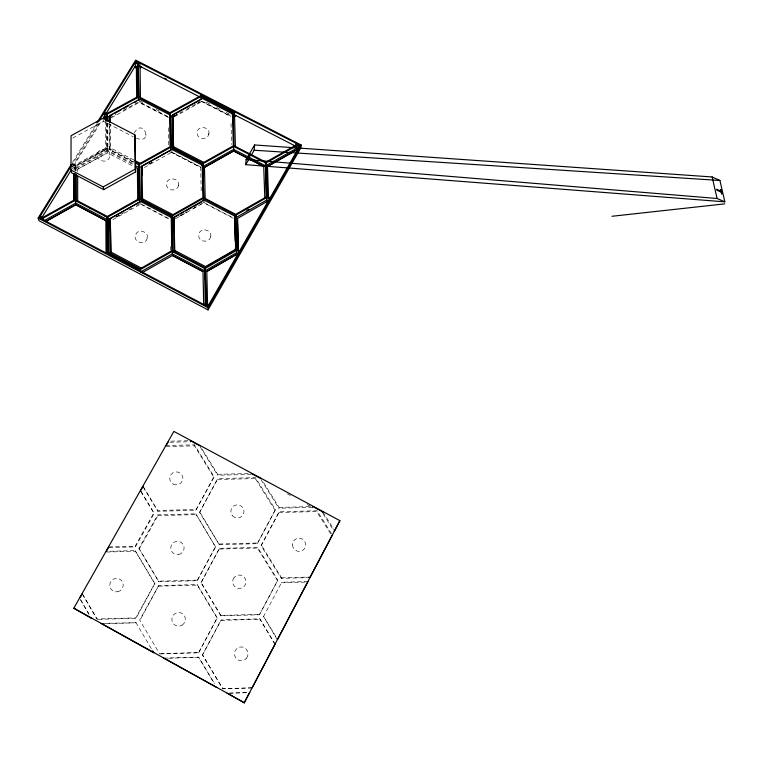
<?xml version="1.0" encoding="UTF-8"?>
<svg xmlns="http://www.w3.org/2000/svg" width="763" height="763" viewBox="0 0 763 763"><rect width="100%" height="100%" fill="white"/><g stroke="black" fill="none" stroke-linecap="round" stroke-linejoin="round"><path stroke-width="0.57" stroke-dasharray="3.81 2.86" d="M77.692 171.627L77.673 169.224L107.497 152.772L133.287 166.286M74.726 170.349L74.726 165.647L75.384 170.807M75.547 170.321L75.556 165.609L107.001 148.28L133.287 161.956M76.195 170.778L75.556 165.609M143.33 487.204L157.865 511.286L195.776 510.323L213.955 477.457L213.993 476.522L194.47 444.829L166.191 445.487M251.208 474.424L217.646 475.235L217.684 474.3L200.841 446.984M199.582 512.383L217.789 478.573L255.51 477.657L275.424 509.655L257.303 543.685L219.286 544.687L199.582 512.383L217.789 478.573M215.567 546.976L195.833 513.842L157.741 514.806L138.98 548.301L139.228 548.988L158.78 581.74L197.169 580.691L215.567 546.976L195.833 513.842M219.286 544.687L199.563 511.572M201.022 582.798L219.448 548.378L257.627 547.367L277.808 580.128L259.458 614.768L220.984 615.865L201.022 582.798L219.448 548.378M159.725 653.967L198.59 652.813L217.255 617.792L197.226 584.563L158.666 585.631L139.677 620.004L159.553 653.672M220.984 615.865L201.003 582.236M252.009 687.949L222.71 688.846L202.491 654.969L221.146 619.928L259.801 618.822L275.147 644.01M275.166 510.476L255.319 478.582L255.51 477.657M257.303 543.685L275.424 509.655M277.541 580.691L257.436 548.053L257.627 547.367M309.902 577.601L281.251 578.383L261.137 545.764L261.347 545.078L279.258 511.725L317.065 510.762L332.334 535.025M312.487 507.376L278.838 508.225L279.115 507.405L262.51 480.776M261.137 545.764L279.258 511.725M210.664 236.807C212.772 228.633 198.113 227.107 198.742 235.777C198.638 242.567 210.512 243.159 210.54 236.196L210.645 236.873M208.862 134.259C210.865 126.362 196.606 124.884 197.169 133.239C197.112 139.81 208.7 140.373 208.738 133.639L208.843 134.326M147.164 238.294C145.199 246.735 131.579 241.489 135.928 234.107C139.495 227.136 149.672 233.936 147.04 237.617L147.192 238.218M134.24 132.972C143.33 116.873 153.935 145.056 136.348 138.189M109.729 156.663C107.65 165.323 93.42 160.001 97.998 152.323C100.077 148.966 105.208 148.299 108.05 150.988C109.929 151.274 110.301 157.378 109.595 155.938L109.758 156.587M259.458 614.768L277.808 580.128M274.89 644.344L259.801 618.822M281.251 578.383L281.537 577.81L261.347 545.078M277.293 639.756L263.569 616.466L277.57 639.413M307.937 581.52L281.69 582.245L281.404 582.798L305.181 582.14M263.349 616.895L281.69 582.245M202.491 654.969L221.146 619.928M198.59 652.813L217.255 617.792M197.169 580.691L215.605 546.289M158.666 585.631L139.925 620.424L139.677 620.004M82.232 593.872L96.882 618.974L135.795 617.858L154.803 583.504L135.194 550.609L106.286 551.372M195.776 510.323L213.993 476.522M98.465 619.356L136.062 618.288L154.803 583.504M109.176 547.586L135.413 546.899L135.156 546.213L153.926 512.736L140.63 490.666M135.413 546.899L154.116 513.537L153.926 512.736M139.228 548.988L157.922 515.607L157.741 514.806M72.189 166.963L99.104 123.358M106.954 123.205L107.078 150.53L75.775 167.793L73.324 166.515L100.687 122.29M72.533 162.366L96.291 123.911M73.324 166.515L72.666 163.683L97.244 123.883M178.838 216.549L187.011 211.923L178.838 216.625M193.144 208.452L196.205 206.716M200.297 204.408L203.359 202.672L233.669 218.533M193.144 208.537L196.205 206.802M175.185 218.924L204.026 202.615L233.516 217.96M115.909 217.016L122.109 213.535M136.567 205.428L139.667 203.692M115.928 217.093L124.188 212.467M128.318 210.149L132.447 207.832M112.762 219.754L140.926 203.95L169.3 218.781M148.327 164.407L152.4 162.147M144.283 167.507L171.961 152.104L201.146 167.221M149.338 163.749L152.39 162.052M72.666 163.683L75.127 164.97L106.582 147.631L106.477 122.271M105.485 120.497L105.599 149.844L75.795 166.277L74.078 165.294M76.205 168.432L107.488 151.179L133.649 164.789M174.088 116.014L177.207 114.297M196.949 103.406L200.059 101.689M174.098 116.119L182.405 111.532M186.563 109.233L200.059 101.784M174.059 116.949L202.357 101.336L231.294 116.186M72.752 138.084L103.453 121.279L133.191 136.691M109.233 118.103L116.329 114.221M123.415 110.339L138.618 102.023L168.27 117.311M111.255 117.788L139.839 102.137L167.669 116.491M160.735 653.643L198.561 652.518M163.759 658.116L198.657 657.077L214.365 683.429M168.547 658.25L198.685 657.353L214.327 683.61M252.191 687.787L222.777 688.684L202.481 654.683M229.31 693.1L247.46 692.537M229.339 693.233L247.183 692.69M221.041 615.436L259.668 614.339M102.185 623.333L136.1 622.78L102.576 623.733M221.089 620.348L259.601 619.241M108.813 546.899L135.156 546.213M219.343 543.99L257.493 542.989M106.658 552.04L135.452 551.277L154.994 584.057M219.391 549.055L257.436 548.053M138.98 548.301L158.609 581.177L197.14 580.128M281.537 577.81L310.293 577.028M158.838 586.175L197.255 585.116L217.207 618.221M143.101 486.298L157.683 510.466L195.748 509.503M279.115 507.405L312.887 506.546M157.922 515.607L195.862 514.644M278.991 512.536L316.655 511.572L330.598 533.728M170.912 441.148L189.253 440.718M169.891 442.235L189.31 441.777M166.334 446.536L194.508 445.878L213.955 477.457M217.684 474.3L251.38 473.48M217.741 479.498L255.319 478.582M206.248 102.213L210.416 104.35M216.663 107.554L220.831 109.7M226.029 112.371L231.237 115.041M201.098 101.117L230.836 116.377M201.098 101.212L230.827 116.472M139.629 100.888L142.738 102.5M156.234 109.452L159.343 111.055M168.261 117.216L138.618 102.023M170.702 151.866L200.688 167.393L201.241 192.791M170.712 151.951L200.688 167.393M109.834 123.816L109.948 147.583L133.954 160.058M107.297 123.406L107.402 147.612L133.687 161.289M133.248 162.185L109.386 149.796L109.243 122.7M107.402 147.612L107.888 150.521L133 163.587M72.247 164.35L75.775 166.191L105.599 149.844M75.384 168.47L72.914 167.183L72.475 165.294M72.161 168.394L73.887 169.291M140.707 204.236L169.901 219.582M287.308 493.833L290.455 495.53M307.241 504.553L311.438 506.813M322.873 511.925L334.032 529.627M323.064 513.709L332.935 529.388M261.08 479.736L278.838 508.225M200.24 447.013L217.646 475.235M140.869 491.553L154.116 513.537M135.833 622.37L152.6 650.772M82.7 594.387L97.292 619.394M80.725 599.937L89.004 614.148M80.258 599.441L89.157 614.72M135.194 550.609L135.452 551.277M158.609 581.177L158.78 581.74M145.981 135.137L145.838 134.517L145.952 135.204M75.127 164.97L75.775 167.793M77.673 169.224L107.497 152.772M157.683 510.466L157.865 511.286M107.001 148.28L107.488 151.179M106.582 147.631L107.078 150.53M102.948 118.265L103.453 121.279M109.948 147.583L110.397 150.292L110.263 124.264M140.621 201.461L140.926 203.95M139.543 99.228L139.839 102.137M171.809 149.395L171.961 152.104M197.226 584.563L197.255 585.116M194.47 444.829L194.508 445.878M231.027 123.492L231.609 144.531M168.432 127.764L168.728 146.506M170.33 246.506L170.387 250.102M107.764 123.177L107.888 150.521M204.017 200.125L204.026 202.615M178.494 185.295C177.502 191.971 166.63 191.246 166.525 184.665C165.991 176.472 179.801 177.369 178.494 185.295M178.351 185.695L178.218 185.075L178.323 185.762M182.09 625.155A6.857 6.743 -68.5 0 0 181.89 613.299A6.857 6.743 -68.5 0 0 171.856 619.518A6.857 6.743 -68.5 0 0 182.09 625.155M246.583 658.116A6.915 6.781 -87.9 0 0 242.262 646.986A6.915 6.781 -87.9 0 0 234.966 656.38A6.915 6.781 -87.9 0 0 246.583 658.116M117.702 591.754A6.829 6.686 -51.2 0 0 121.632 580.624A6.829 6.686 -51.2 0 0 110.139 582.989A6.829 6.686 -51.2 0 0 117.702 591.754M234.079 577.553A6.743 6.695 90 0 0 238.342 588.426A6.743 6.695 90 0 0 245.543 579.27A6.743 6.695 90 0 0 234.079 577.553M178.714 554.52A6.705 6.638 -44.9 0 0 182.481 543.552A6.705 6.638 -44.9 0 0 171.131 545.869A6.705 6.638 -44.9 0 0 178.714 554.52M232.477 515.798A6.609 6.581 8.4 0 0 243.693 513.518A6.609 6.581 8.4 0 0 236.091 504.992A6.609 6.581 8.4 0 0 232.477 515.798M173.096 484.104A6.6 6.505 -17.1 0 0 182.891 478.21A6.6 6.505 -17.1 0 0 172.905 472.822A6.6 6.505 -17.1 0 0 173.096 484.104M292.439 544.954A6.676 6.6 51.1 0 0 302.596 550.438A6.676 6.6 51.1 0 0 302.158 538.926A6.676 6.6 51.1 0 0 292.439 544.954"/><path stroke-width="1.14" d="M77.664 201.651L77.673 176.158M205.695 306.545L205.695 304.37L208.223 305.705L207.708 306.583L204.656 304.971L205.695 304.37M70.988 170.063L71.064 135.709L102.948 118.265L134.889 134.822L135.566 171.894L103.701 189.625L71.655 172.848L70.988 170.063L103.196 186.916L103.701 189.625M73.877 173.916L73.83 200.488L73.897 174.002M74.717 173.878L74.669 199.763L42.738 217.503L40.239 216.187L71.636 165.342M75.651 200.411L75.537 173.85M76.157 201.232L76.195 174.298M206.821 271.485L236.597 254.375L206.821 271.485L207.584 305.038M43.148 218.17L43.138 219.754L105.59 252.706L107.049 251.876L106.906 217.131L75.089 200.421L43.148 218.17L43.968 220.765L75.737 203.092L107.402 219.715M71.283 164.388L38.15 218.027L39.018 220.698L208.032 309.912L208.041 307.68L301.223 145.056L135.68 60.143L96.92 122.891M232.324 114.564L232.41 112.533L201.022 96.424L170.359 113.334L170.902 146.715L202.529 163.082L233.344 145.819L232.41 112.533M234.146 145.8L265.848 162.137L296.349 144.913L296.292 143.377L234.594 111.732L233.22 112.495L233.077 115.547L234.451 114.784L295.834 146.286M234.546 116.415L235.939 115.547L234.546 116.415L235.414 146.811M234.451 114.784L234.594 111.732M205.171 198.485L204.465 167.335L233.678 150.95L263.731 166.458L264.818 198.599M203.664 198.046L202.968 166.563L233.631 149.367L233.774 146.467L265.486 162.815L266.64 196.711L235.691 214.346L203.711 197.712L202.948 163.74L233.774 146.467M236.015 216.73L236.12 215.004L267.069 197.379L269.568 198.666L269.358 200.44M238.38 250.092L237.484 218.39L238.418 251.189M206.048 303.493L205.314 270.674L236.549 252.725L236.702 250.293L239.22 251.609L239.048 254.031M245.753 164.665L246.115 159.515L254.594 144.96L712.146 176.959L719.929 180.478L724.85 201.833L245.753 164.665L249.673 157.922M251.351 155.042L254.155 150.225L254.594 144.96M263.731 166.458L233.669 151.045M266.258 197.054L265.486 162.815M266.306 174.918L266.297 162.786L296.778 145.561L299.277 146.839L298.962 148.766M267.47 166.477L296.387 150.044L267.47 166.477L268.586 198.533M235.967 217.598L266.764 200.04L267.069 197.379M237.474 218.466L266.821 201.661L268.547 202.557M269.93 198.199L299.277 146.839M294.318 145.609L294.384 147.135M295.987 145.313L296.292 143.377M265.991 165.6L296.33 148.451L296.778 145.561M296.797 145.8L297.112 143.806L300.126 145.352L299.649 146.181L297.16 144.903L297.112 143.806M301.223 145.056L300.727 148.051L208.032 309.912M216.778 687.482L163.759 658.116M312.487 507.376L312.887 506.546L322.873 511.925L322.444 512.726M227.05 693.166L244.189 702.857L249.73 692.47M244.189 702.857L339.897 520.662L173.869 431.4L73.82 608.216L91.369 618.202L90.94 617.782M80.172 597.515L82.232 593.872M106.286 551.372L108.813 546.899M141.126 489.789L143.101 486.298M166.191 445.487L168.137 442.063M249.863 156.739L248.681 158.79L249.997 153.973M239.22 251.609L208.623 305L206.086 303.655L205.314 268.328L236.702 250.293M269.568 198.666L239.62 250.922L237.102 249.606L236.12 215.004M41.87 217.627L71.569 169.491M103.768 117.178L105.475 118.151L103.787 117.273L104.493 116.005L103.997 112.934L106.438 114.202L106.944 119.648M105.647 114.259L135.423 65.876L135.08 62.604L137.493 63.844L137.712 66.019M39.819 216.864L39.285 217.722L42.308 219.324L42.318 218.189L39.819 216.864L40.372 218.599M98.465 121.889L103.997 112.934M104.893 115.356L104.397 112.295L135.08 62.604M135.986 61.145L135.48 61.965L137.865 63.195L138.895 62.633L135.986 61.145L136.205 63.329M339.897 520.662L334.165 531.344L334.652 530.609M332.334 535.025L309.902 577.601L310.293 577.028M307.937 581.52L277.57 639.413M275.147 644.01L252.191 687.787M140.478 269.492L172.209 251.418L204.484 268.366L205.266 303.684L203.807 304.523L140.497 271.123L140.478 269.492L140.802 271.838L172.371 253.841L204.484 270.712L204.484 268.366M246.831 210.502L248.881 209.329M203.721 305.124L202.987 271.571L172.419 255.51L142.338 272.658M174.012 217.083L204.017 200.125L234.708 216.091L235.643 249.291L205.514 266.592L174.565 250.35L174.012 217.083L174.336 230.149M172.753 251.971L172.209 218.647L178.428 215.128M180.507 213.955L183.616 212.19M185.695 211.017L191.914 207.498M193.993 206.325L201.251 202.224M107.469 252.553L106.419 253.144L139.658 270.684L139.648 269.53L107.469 252.553L107.802 254.174M172.037 216.053L203.32 198.38L235.3 215.023L236.272 249.615L204.865 267.66L172.61 250.731L172.037 216.053L172.209 218.647M108.375 253.135L108.222 219.696L139.648 202.061L139.314 199.401L107.726 217.093L107.888 251.866L140.039 268.824L171.78 250.741L171.217 216.072L139.314 199.401M204.465 167.431L233.678 150.95M110.301 218.466L110.912 254.079L110.301 218.466L140.621 201.461L171.236 217.465M75.756 204.808L45.503 221.642L75.737 204.722L105.914 220.641L75.737 204.722M139.362 164.674L170.502 147.373L202.138 163.749L202.891 197.722L171.618 215.385L139.724 198.723L139.362 164.674L140.03 199.057M103.196 186.916L135.223 169.109L134.889 134.822M142.586 201.184L141.937 166.01L171.809 149.395L202.166 165.123M139.696 167.498L170.683 150.273L170.502 147.373M173.544 148.489L172.905 114.66L202.348 98.427L232.448 113.868M171.036 147.24L170.521 116.386L200.03 100.106M172.552 148.89L172.018 117.168L174.088 116.014M174.098 116.119L172.018 117.168M107.287 121.107L107.249 114.192L138.256 97.235L169.548 113.363L170.092 146.725L138.952 164.026L135.795 162.385M109.824 122.633L109.796 115.499L139.543 99.228L169.567 114.708M107.755 120.802L107.736 117.235L112.876 114.421M114.936 113.296L121.107 109.92M123.167 108.794L128.308 105.981M134.479 102.604L136.529 101.479M138.294 63.815L139.705 63.052L200.574 94.278L200.612 95.785L169.92 112.705L138.637 96.577L138.294 63.815L138.942 97.368M138.198 66.457L139.219 65.904M138.628 67.077L140.02 66.314L199.114 96.643M140.096 67.831L141.489 67.077L140.096 67.831L140.43 97.845M611.964 216.272L724.716 203.874M254.155 150.225L719.929 180.478M246.115 159.515L717.077 198.494L724.85 201.833M201.394 94.698L233.774 111.312L232.782 111.865L201.413 95.776L201.394 94.698L201.403 96.787M164.541 78.16L166.649 79.247M296.693 147.888L298.343 148.737M135.423 65.876L137.826 67.106M296.33 148.451L297.98 149.3M136.377 68.002L134.708 67.039L136.377 68.002L136.682 97.912M233.631 149.367L265.181 165.638M173.439 146.677L203.788 162.385M104.397 112.295L106.83 113.553L137.826 96.605L137.493 63.844M269.959 197.998L267.46 196.701L266.297 162.786M104.493 116.005L106.934 117.264M266.764 200.04L269.244 201.327M266.812 201.747L268.538 202.643M135.003 160.602L140.22 163.32M135.394 163.053L138.551 164.694L138.876 167.517L139.209 199.067M135.738 165.876L138.876 167.517M135.337 167.269L137.407 168.432L137.721 200.621M142.29 198.685L172.896 214.67M236.549 252.725L238.218 253.593M75.48 199.734L107.297 216.434L138.895 198.733L138.551 164.694M89.071 207.574L91.15 208.661M103.625 215.214L105.704 216.301M110.463 251.809L141.327 268.08M118.084 257.865L123.205 260.565M128.318 263.264L139.581 269.205M38.15 218.027L208.041 307.68M200.221 445.974L190.397 440.699L190.454 441.758M251.38 473.48L261.289 478.811M73.82 608.216L244.398 702.704M152.6 650.772L153.783 652.775L101.031 623.361M40.239 216.187L40.792 217.913M140.63 490.666L140.869 491.553M75.089 200.421L75.737 203.092M712.146 176.959L717.077 198.494M109.872 253.43L109.729 220.574M106.906 217.131L107.23 218.857M107.726 217.093L108.222 219.696M107.249 114.192L107.736 117.235M109.233 118.103L109.252 121.622M109.796 115.499L110.253 121.899M140.573 271.676L140.497 271.123M135.223 169.109L135.566 171.894M141.193 168.28L141.556 200.64M141.937 166.01L142.309 175.624M138.256 97.235L138.589 100.354M139.705 63.052L140.02 66.314M172.209 251.418L172.371 253.841M172.419 255.51L202.987 271.571M174.565 250.35L174.717 252.629L174.46 237.245M173.726 219.439L174.279 252.381M172.905 114.66L173.573 148.213M170.359 113.334L170.521 116.386M266.668 185.39L267.069 197.035M233.22 112.495L233.955 146.334M236.129 223.53L236.673 242.539M235.147 217.608L235.786 240.173M235.92 244.923L236.053 249.673M234.603 219.687L235.204 240.946M235.395 248.023L235.462 250.388M138.017 85.752L138.141 97.397M200.574 94.278L200.593 96.367M202.138 163.749L202.147 165.628M201.022 96.424L201.05 99.543M203.32 198.38L203.33 201.05M202.948 163.74L202.968 166.563M106.438 114.202L106.467 121.117M105.456 118.055L105.485 120.497M105.895 220.564L106.028 253.507M205.314 268.328L205.314 270.674M721.722 193.936L721.169 192.095L716.896 190.216L716.667 189.234L720.93 191.122L720.644 189.405L721.722 193.936"/></g></svg>
